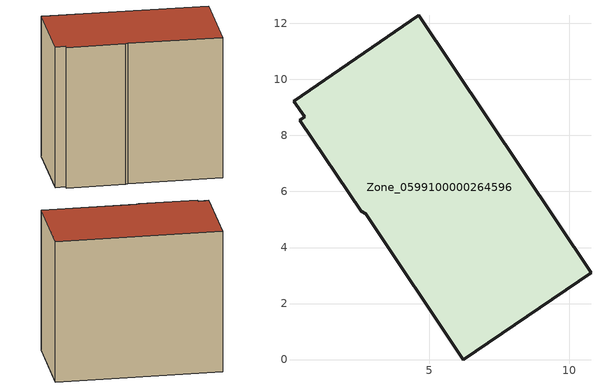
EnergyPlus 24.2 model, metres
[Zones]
Zone_0599100000264596
 floor ground (C_G): 2.58,5.3 0.39,8.55 0.56,8.66 0.16,9.23 4.63,12.29 10.78,3.09 6.21,0 2.73,5.2 z0
 wall outside (C_F): 10.78,3.09 4.63,12.29 0.16,9.23 0.56,8.66 0.39,8.55 2.58,5.3 2.73,5.2 6.21,0 10.78,3.09 z0:9.89
 roof outside (C_R): 0.39,8.55 2.58,5.3 2.73,5.2 6.21,0 10.78,3.09 4.63,12.29 0.16,9.23 0.56,8.66 z9.89
[BUILDING]
Pand.0599100000264596: North Axis=0; Terrain=City; Loads Convergence Tolerance Value=0.04; Temperature Convergence Tolerance Value=0.4; Solar Distribution=FullExterior; Maximum Number of Warmup Days=25; Minimum Number of Warmup Days=1
[Site:Location]
Rotterdam.The.Hague.AP_ZH_NLD Design_Conditions: Latitude=51.96; Longitude=4.45; Time Zone=1; Elevation=-4.5
[SITE:GROUNDTEMPERATURE:BUILDINGSURFACE]
18, 18, 18, 18, 18, 18, 18, 18, 18, 18, 18, 18
[MATERIAL] Thermal Absorptance=0.9; Solar Absorptance=0.7; Visible Absorptance=0.7
Name | Roughness | Thickness | Conductivity | Density | Specific Heat
G.TI.1946 | MediumSmooth | 0.15 | 1 | 540 | 1210
F.TI.1946 | Rough | 0.3 | 0.857143 | 1920 | 840
R.TI.1946 | MediumRough | 0.2 | 0.1 | 1500 | 1000
[CONSTRUCTION]
C_G: G.TI.1946
C_F: F.TI.1946
C_R: R.TI.1946
[ZONE]
Zone_0599100000264596: Type=1; Multiplier=1; Ceiling Height=Autocalculate; Volume=Autocalculate; Floor Area=autocalculate; Part of Total Floor Area=Yes
[ZONEINFILTRATION:DESIGNFLOWRATE]
Infil_Zone_0599100000264596: Zone or ZoneList or Space or SpaceList=Zone_0599100000264596; Schedule=AlwaysOn; Design Flow Rate Calculation Method=Flow/Area; Flow Rate per Floor Area=0.003; Constant Term Coefficient=1; Temperature Term Coefficient=0; Velocity Term Coefficient=0; Velocity Squared Term Coefficient=0
[HVACTEMPLATE:ZONE:IDEALLOADSAIRSYSTEM]
Zone_0599100000264596: Maximum Heating Supply Air Temperature=50; Minimum Cooling Supply Air Temperature=13; Maximum Heating Supply Air Humidity Ratio=0.0156; Minimum Cooling Supply Air Humidity Ratio=0.0077; Heating Limit=NoLimit; Cooling Limit=NoLimit; Dehumidification Control Type=ConstantSensibleHeatRatio; Cooling Sensible Heat Ratio=0.7; Dehumidification Setpoint=60; Humidification Control Type=None; Humidification Setpoint=30; Outdoor Air Method=None; Outdoor Air Flow Rate per Person=0.00944; Outdoor Air Flow Rate per Zone Floor Area=0; Outdoor Air Flow Rate per Zone=0; Demand Controlled Ventilation Type=None; Outdoor Air Economizer Type=NoEconomizer; Heat Recovery Type=None; Sensible Heat Recovery Effectiveness=0.7; Latent Heat Recovery Effectiveness=0.65
[ZONECONTROL:THERMOSTAT]
ThermostatControl_Zone_0599100000264596: Zone or ZoneList=Zone_0599100000264596; Control Type Schedule=DualSetpointControlType; Control 1=Thermostat_Zone_0599100000264596; Temperature Difference Between Cutout And Setpoint=0
[THERMOSTATSETPOINT:DUALSETPOINT]
Thermostat_Zone_0599100000264596: Heating Setpoint Temperature Schedule=HeatingSetpoint_Zone_0599100000264596; Cooling Setpoint Temperature Schedule=CoolingSetpoint_Zone_0599100000264596
[SCHEDULE:COMPACT]
HeatingSetpoint_Zone_0599100000264596: Through: 12/31, For: AllDays, Until: 24:00, 21
CoolingSetpoint_Zone_0599100000264596: Through: 12/31, For: AllDays, Until: 24:00, 24
DualSetpointControlType: Through: 12/31, For: AllDays, Until: 24:00, 4
AlwaysOn: Through: 12/31, For: AllDays, Until: 24:00, 1
